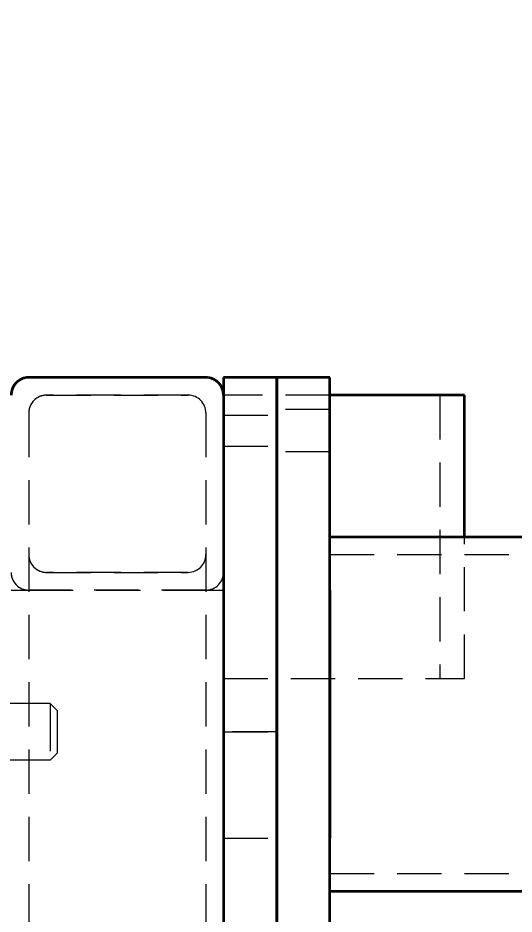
# Model space of a CAD drawing. Header units: millimetres. Extents: x -10155 to 20189, y -25550 to -22580.
# Drawn here: x -7896.5 to -7756.4, y -23171.5 to -22918.5 of the extents above; entities that cross this region are included whole.
import ezdxf

# ---------------------------------------------------------------- set-up
doc = ezdxf.new("R2010")
doc.units = ezdxf.units.MM
doc.linetypes.add('HIDDEN-HOKUTO', pattern=[3.8, 2.5, -1.3])
doc.layers.add('AM_HID', color=1, linetype='HIDDEN-HOKUTO', lineweight=25)
doc.layers.add('word_dim', color=253, linetype='Continuous')
doc.styles.get("Standard").update_dxf_attribs({"font": 'romans.shx', "bigfont": 'bigfont.shx'})
doc.dimstyles.new('RS-1-5', dxfattribs={"dimscale": 5, "dimtxt": 3.5, "dimasz": 3, "dimexe": 1, "dimexo": 0, "dimgap": 1, "dimtad": 3, "dimdsep": 46, "dimtxsty": 'Standard', "dimblk1": 'OPEN', "dimblk2": 'OPEN', "dimsah": 1, "dimcen": 0, "dimclrd": 256, "dimclre": 256, "dimclrt": 3, "dimadec": 0, "dimazin": 0, "dimtfac": 1, "dimtmove": 0, "dimatfit": 3, "dimldrblk": 'OPEN', "dimfxl": 0, "dimtolj": 1, "dimtzin": 0, "dimarcsym": 0})

# ---------------------------------------------------------------- blocks, each defined once
blk = doc.blocks.new('_Open')
at = {"color": 0, "lineweight": -2}
for p, q in [((-1, 0.167), (0, 0)), ((-1, -0.167), (0, 0)), ((0, 0), (-1, 0))]:
    blk.add_line(p, q, dxfattribs=at)
blk = doc.blocks.new('*D755')
at = {"layer": 'DEFPOINTS', "color": 0, "ltscale": 2}
for p in [(-7533.44, -22750.69), (-8324.45, -22948), (-7533.44, -23067)]:
    blk.add_point(p, dxfattribs=at)
at = {"layer": 'word_dim', "lineweight": -2, "ltscale": 2}
for p, q in [((-8324.45, -22948), (-8324.45, -22745.69)), ((-7533.44, -23067), (-7533.44, -22745.69)), ((-8309.45, -22750.69), (-7548.44, -22750.69))]:
    blk.add_line(p, q, dxfattribs=at)
at = {"layer": 'word_dim', "lineweight": -2, "ltscale": 2, "xscale": 15, "yscale": 15, "zscale": 15, "rotation": 180}
blk.add_blockref('_Open', (-8324.45, -22750.69), dxfattribs=at)
at = {"layer": 'word_dim', "lineweight": -2, "ltscale": 2, "xscale": 15, "yscale": 15, "zscale": 15}
blk.add_blockref('_Open', (-7533.44, -22750.69), dxfattribs=at)
at = {"layer": 'word_dim', "color": 3, "ltscale": 2, "insert": (-7928.94, -22736.94), "char_height": 17.5, "attachment_point": 5}
blk.add_mtext('\\A1;791', dxfattribs=at)
blk = doc.blocks.new('*D756')
at = {"layer": 'DEFPOINTS', "color": 0, "ltscale": 2}
for p in [(-8113.45, -22930), (-8466.55, -23986), (-7767.44, -23986)]:
    blk.add_point(p, dxfattribs=at)
at = {"layer": 'word_dim', "lineweight": -2, "ltscale": 2}
for p, q in [((-8113.45, -22930), (-8471.55, -22930)), ((-8466.55, -22945), (-8466.55, -23971)), ((-7767.44, -23986), (-8471.55, -23986))]:
    blk.add_line(p, q, dxfattribs=at)
at = {"layer": 'word_dim', "lineweight": -2, "ltscale": 2, "xscale": 15, "yscale": 15, "zscale": 15}
for p, rotation in [((-8466.55, -22930), 90), ((-8466.55, -23986), 270)]:
    blk.add_blockref('_Open', p, dxfattribs=dict(at, rotation=rotation))
at = {"layer": 'word_dim', "color": 3, "ltscale": 2, "insert": (-8480.3, -23458), "char_height": 17.5, "attachment_point": 5, "rotation": 90}
blk.add_mtext('\\A1;1056', dxfattribs=at)

msp = doc.modelspace()

# ---------------------------------------------------------------- linework, layer by layer
at = {"color": 7, "lineweight": 35}
for p, q in [((-7843.444, -23020.004), (-7893.444, -23020.004)), ((-7843.444, -23020.004), (-7893.444, -23020.004)), ((-7838.444, -23020.004), (-7838.444, -23210.004)), ((-7823.444, -23210.004), (-7823.444, -23020.004)), ((-7823.444, -23020.004), (-7823.444, -23210.004)), ((-7808.444, -23210.004), (-7808.444, -23020.004)), ((-7838.444, -23025.004), (-7838.444, -23850.004)), ((-7770.444, -23025.004), (-7808.444, -23025.004)), ((-7770.444, -23065.004), (-7770.444, -23025.004)), ((-7770.432, -23065.004), (-7770.432, -23025.004)), ((-7808.444, -23065.004), (-7745.444, -23065.004)), ((-7808.444, -23080.004), (-7808.444, -23150.004)), ((-7808.444, -23165.004), (-7745.444, -23165.004))]:
    msp.add_line(p, q, dxfattribs=at)
at = {"color": 7, "lineweight": 35, "ltscale": 0.375}
for p, q in [((-7823.444, -23020.004), (-7838.444, -23020.004)), ((-7808.444, -23020.004), (-7823.444, -23020.004))]:
    msp.add_line(p, q, dxfattribs=at)
at = {"color": 7, "lineweight": 35, "ltscale": 0.409621}
msp.add_line((-7838.444, -23025.004), (-7838.444, -23041.389), dxfattribs=at)
at = {"color": 7, "lineweight": 35, "ltscale": 0.000299072}
msp.add_line((-7770.432, -23025.004), (-7770.444, -23025.004), dxfattribs=at)
at = {"color": 7, "lineweight": 35, "ltscale": 0.109836}
for p, q in [((-7808.444, -23069.397), (-7808.444, -23065.004)), ((-7808.444, -23165.004), (-7808.444, -23160.61))]:
    msp.add_line(p, q, dxfattribs=at)
at = {"color": 7, "lineweight": 35, "ltscale": 0.265164}
for p, q in [((-7808.444, -23080.004), (-7808.444, -23069.397)), ((-7808.444, -23160.61), (-7808.444, -23150.004))]:
    msp.add_line(p, q, dxfattribs=at)
at = {"color": 7, "lineweight": 35}
for centre, start, end in [((-7893.444, -23025.004), 90.00004, 179.99994), ((-7893.444, -23025.004), 89.99958, 179.99998), ((-7843.444, -23025.004), 359.99998, 90.00022), ((-7843.444, -23025.004), 0.00002, 89.99958), ((-7843.444, -23025.004), 0.96443, 32.07551)]:
    msp.add_arc(centre, 5, start, end, dxfattribs=at)
at = {"layer": 'AM_HID', "color": 1, "lineweight": 13, "ltscale": 5}
for p, q in [((-7843.444, -23020.004), (-7893.444, -23020.004)), ((-7848.444, -23025.004), (-7888.444, -23025.004)), ((-7888.444, -23025.004), (-7848.444, -23025.004)), ((-7888.444, -23025.004), (-7848.444, -23025.004)), ((-7838.444, -23025.004), (-7838.444, -23024.92)), ((-7808.444, -23025.004), (-7838.444, -23025.004)), ((-7777.444, -23025.004), (-7777.444, -23105.004)), ((-7777.432, -23025.004), (-7777.432, -23105.004)), ((-7808.444, -23029.004), (-7823.444, -23029.004)), ((-7808.444, -23029.004), (-7823.444, -23029.004)), ((-7808.444, -23029.004), (-7823.444, -23029.004)), ((-7808.444, -23029.004), (-7823.444, -23029.004)), ((-7893.444, -23030.004), (-7893.444, -23845.004)), ((-7893.444, -23030.004), (-7893.444, -23070.004)), ((-7843.444, -23030.004), (-7843.444, -23845.004)), ((-7843.444, -23030.004), (-7843.444, -23070.004)), ((-7838.444, -23030.666), (-7823.444, -23030.666)), ((-7838.444, -23030.666), (-7823.444, -23030.666)), ((-7838.444, -23030.666), (-7823.444, -23030.666)), ((-7838.444, -23030.666), (-7823.444, -23030.666)), ((-7838.444, -23039.342), (-7823.444, -23039.342)), ((-7838.444, -23039.342), (-7823.444, -23039.342)), ((-7838.444, -23039.342), (-7823.444, -23039.342)), ((-7838.444, -23039.342), (-7823.444, -23039.342)), ((-7838.444, -23041.389), (-7838.444, -23075.004)), ((-7808.444, -23041.004), (-7823.444, -23041.004)), ((-7808.444, -23041.004), (-7823.444, -23041.004)), ((-7808.444, -23041.004), (-7823.444, -23041.004)), ((-7808.444, -23041.004), (-7823.444, -23041.004)), ((-7770.444, -23105.004), (-7770.444, -23065.004)), ((-7770.432, -23105.004), (-7770.432, -23065.004)), ((-7808.444, -23070.004), (-7745.444, -23070.004)), ((-7888.444, -23075.004), (-7848.444, -23075.004)), ((-7888.444, -23075.004), (-7848.444, -23075.004)), ((-7848.444, -23075.004), (-7888.444, -23075.004)), ((-7898.438, -23080.004), (-7893.438, -23080.004)), ((-7893.444, -23080.004), (-7843.444, -23080.004)), ((-7893.444, -23080.004), (-7843.444, -23080.004)), ((-7843.444, -23080.004), (-7893.444, -23080.004)), ((-7843.438, -23080.004), (-7893.438, -23080.004)), ((-7843.438, -23080.004), (-7838.438, -23080.004)), ((-7838.444, -23105.004), (-7770.444, -23105.004)), ((-7770.444, -23105.004), (-7770.432, -23105.004)), ((-7887.444, -23112.004), (-7913.444, -23112.004)), ((-7887.443, -23112.004), (-7913.443, -23112.004)), ((-7887.444, -23112.004), (-7887.444, -23127.025)), ((-7885.444, -23114.004), (-7887.444, -23112.004)), ((-7887.444, -23112.525), (-7887.444, -23112.983)), ((-7887.444, -23112.983), (-7887.444, -23128.004)), ((-7887.443, -23112.004), (-7887.443, -23127.025)), ((-7885.443, -23114.004), (-7887.443, -23112.004)), ((-7887.443, -23112.525), (-7887.443, -23112.983)), ((-7887.443, -23112.983), (-7887.443, -23128.004)), ((-7885.443, -23114.004), (-7885.443, -23125.269)), ((-7838.438, -23120.004), (-7823.438, -23120.004)), ((-7823.438, -23120.004), (-7838.438, -23120.004)), ((-7885.443, -23125.269), (-7885.443, -23126.004)), ((-7887.444, -23128.004), (-7913.444, -23128.004)), ((-7887.443, -23128.004), (-7913.443, -23128.004)), ((-7885.444, -23126.004), (-7887.444, -23128.004)), ((-7885.443, -23126.004), (-7887.443, -23128.004)), ((-7838.438, -23150.004), (-7823.438, -23150.004)), ((-7808.444, -23160.004), (-7745.444, -23160.004))]:
    msp.add_line(p, q, dxfattribs=at)
for centre, start, end in [((-7893.444, -23025.004), 90.00001, 179.99999), ((-7843.444, -23025.004), 32.07552, 90), ((-7888.444, -23030.004), 90.00004, 179.99994), ((-7888.444, -23030.004), 90.00001, 179.99998), ((-7888.444, -23030.004), 89.99958, 179.99996), ((-7848.444, -23030.004), 0.00006, 89.99995), ((-7848.444, -23030.004), 0.00003, 89.99999), ((-7848.444, -23030.004), 0.00003, 89.99958), ((-7888.444, -23070.004), 180.00006, 269.99996), ((-7888.444, -23070.004), 180.00002, 269.99998), ((-7888.444, -23070.004), 179.99999, 270.00039), ((-7848.444, -23070.004), 270.00005, 359.99993), ((-7848.444, -23070.004), 270.00001, 359.99998), ((-7848.444, -23070.004), 270.00039, 0.00001), ((-7893.444, -23075.004), 180.00006, 269.99996), ((-7893.444, -23075.004), 180.00002, 269.99998), ((-7893.444, -23075.004), 179.99998, 270.00039), ((-7843.444, -23075.004), 270.00005, 359.99993), ((-7843.444, -23075.004), 270.00001, 359.99999), ((-7843.444, -23075.004), 270.00039, 0.00002)]:
    msp.add_arc(centre, 5, start, end, dxfattribs=at)

# ---------------------------------------------------------------- dimensions: what is measured, and where the dimension line sits
at = {"layer": 'word_dim', "ltscale": 2}
dim = msp.add_linear_dim(base=(-7533.444, -22750.69), p1=(-8324.446, -22948.004), p2=(-7533.444, -23067.004), dimstyle='RS-1-5', dxfattribs=at)
dim.commit()
dim.dimension.update_dxf_attribs({"geometry": '*D755', "text_midpoint": (-7928.945, -22736.94)})
dim = msp.add_linear_dim(base=(-8466.547, -23986.004), p1=(-8113.446, -22930.004), p2=(-7767.444, -23986.004), angle=90, dimstyle='RS-1-5', dxfattribs=at)
dim.commit()
dim.dimension.update_dxf_attribs({"geometry": '*D756', "text_midpoint": (-8480.297, -23458.004)})

doc.saveas('drawing.dxf')
